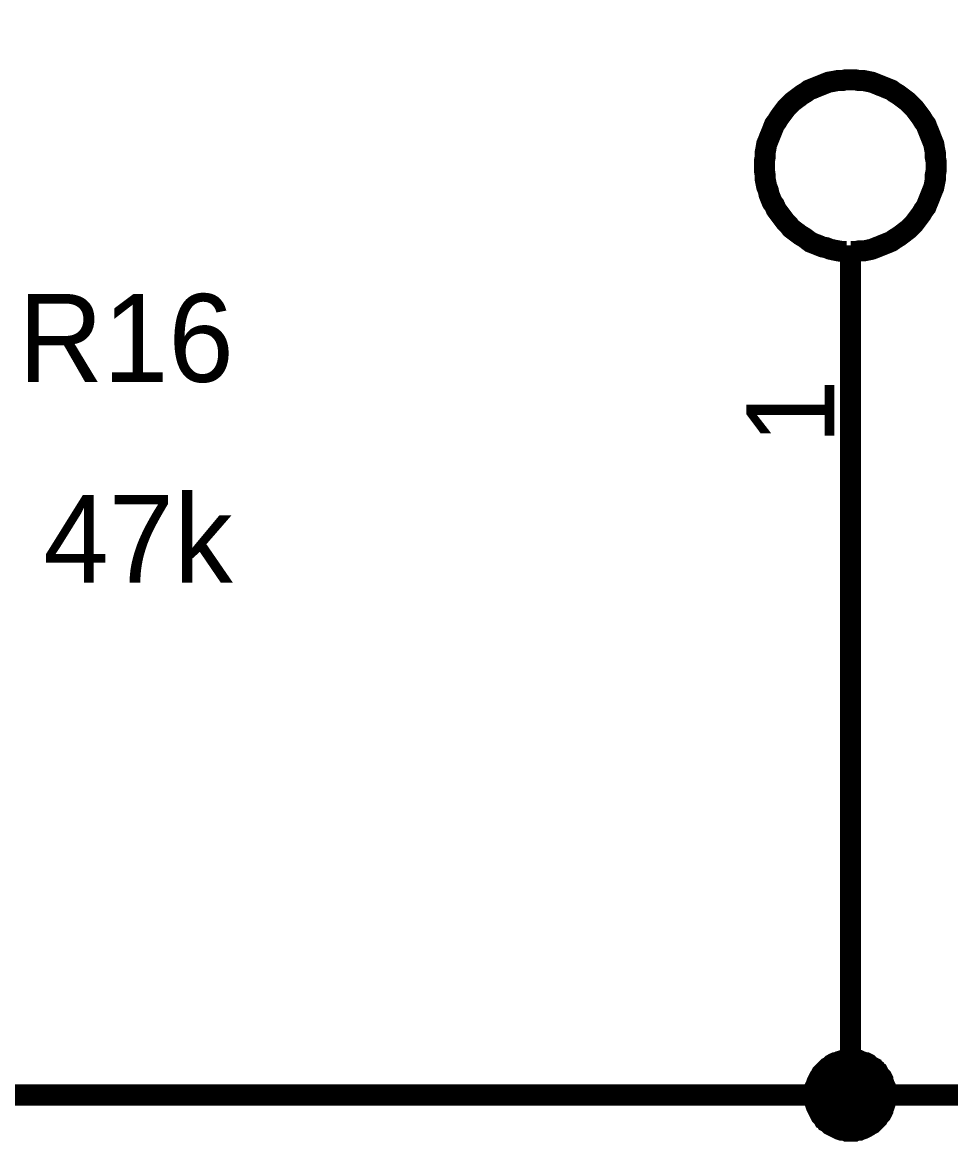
# Model space of a CAD drawing. Header units: millimetres. Extents: x 0 to 800, y 0 to 567.
# Drawn here: x 76.75 to 90.01, y 467.77 to 483.75 of the extents above; entities that cross this region are included whole.
import ezdxf

# ---------------------------------------------------------------- set-up
doc = ezdxf.new("R2010")
doc.units = ezdxf.units.MM
doc.layers.add('Sheet', color=255, linetype='Continuous')

msp = doc.modelspace()

# ---------------------------------------------------------------- linework, layer by layer
at = {"layer": 'Sheet'}
for points, const_width in [([(99.71, 511.151), (99.71, 511.039), (97.929, 511.039), (97.929, 468.437), (88.578, 468.437), (75.261, 468.437), (70.367, 468.437)], 0.3), ([(88.578, 482.929), (88.511, 482.929), (88.455, 482.917), (88.387, 482.917), (88.331, 482.906), (88.264, 482.895), (88.208, 482.873), (88.152, 482.85), (88.096, 482.828), (88.04, 482.805), (87.984, 482.783), (87.939, 482.749), (87.883, 482.716), (87.839, 482.682), (87.794, 482.649), (87.749, 482.615), (87.704, 482.57), (87.659, 482.525), (87.626, 482.481), (87.592, 482.436), (87.559, 482.391), (87.525, 482.335), (87.491, 482.29), (87.469, 482.234), (87.447, 482.178), (87.424, 482.122), (87.402, 482.066), (87.379, 482.01), (87.368, 481.943), (87.357, 481.887), (87.357, 481.82), (87.346, 481.764), (87.346, 481.697)], 0.3), ([(89.798, 481.697), (89.798, 481.764), (89.787, 481.82), (89.787, 481.887), (89.776, 481.943), (89.765, 482.01), (89.742, 482.066), (89.72, 482.122), (89.698, 482.178), (89.675, 482.234), (89.653, 482.29), (89.619, 482.335), (89.586, 482.391), (89.552, 482.436), (89.518, 482.481), (89.485, 482.525), (89.44, 482.57), (89.395, 482.615), (89.35, 482.649), (89.306, 482.682), (89.261, 482.716), (89.205, 482.749), (89.16, 482.783), (89.104, 482.805), (89.048, 482.828), (88.992, 482.85), (88.936, 482.873), (88.88, 482.895), (88.824, 482.906), (88.768, 482.917), (88.701, 482.917), (88.645, 482.929), (88.578, 482.929)], 0.3), ([(87.346, 481.697), (87.346, 481.641), (87.357, 481.573), (87.357, 481.517), (87.368, 481.461), (87.379, 481.405), (87.402, 481.349), (87.413, 481.293), (87.435, 481.237), (87.458, 481.181), (87.491, 481.137), (87.514, 481.081), (87.547, 481.036), (87.581, 480.991), (87.615, 480.946), (87.648, 480.902), (87.693, 480.857), (87.727, 480.812), (87.771, 480.778), (87.816, 480.745), (87.861, 480.711), (87.917, 480.678), (87.962, 480.644), (88.007, 480.61), (88.063, 480.588), (88.119, 480.566), (88.175, 480.543), (88.231, 480.532), (88.287, 480.51), (88.343, 480.498), (88.399, 480.487), (88.466, 480.476), (88.522, 480.476)], 0.3), ([(88.578, 480.476), (88.645, 480.476), (88.701, 480.487), (88.768, 480.487), (88.824, 480.498), (88.88, 480.51), (88.936, 480.532), (88.992, 480.554), (89.048, 480.577), (89.104, 480.599), (89.16, 480.622), (89.205, 480.655), (89.261, 480.689), (89.306, 480.722), (89.35, 480.756), (89.395, 480.79), (89.44, 480.834), (89.485, 480.879), (89.518, 480.924), (89.552, 480.969), (89.586, 481.014), (89.619, 481.07), (89.653, 481.114), (89.675, 481.17), (89.698, 481.226), (89.72, 481.282), (89.742, 481.338), (89.765, 481.394), (89.776, 481.45), (89.787, 481.506), (89.787, 481.573), (89.798, 481.629), (89.798, 481.697)], 0.3), ([(88.578, 480.566), (88.578, 477.06)], 0.3), ([(88.578, 477.06), (88.578, 468.437)], 0.3), ([(88.063, 468.437), (88.063, 468.459), (88.063, 468.493), (88.074, 468.515), (88.074, 468.537), (88.074, 468.56), (88.085, 468.582), (88.096, 468.616), (88.107, 468.638), (88.119, 468.661), (88.13, 468.683), (88.141, 468.694), (88.152, 468.717), (88.163, 468.739), (88.186, 468.761), (88.197, 468.773), (88.219, 468.795), (88.231, 468.806), (88.253, 468.829), (88.275, 468.84), (88.287, 468.851), (88.309, 468.873), (88.331, 468.885), (88.354, 468.896), (88.376, 468.896), (88.399, 468.907), (88.421, 468.918), (88.455, 468.929), (88.477, 468.929), (88.499, 468.929), (88.522, 468.941), (88.555, 468.941), (88.578, 468.941)], 0.3), ([(88.063, 468.437), (88.063, 468.459), (88.063, 468.493), (88.074, 468.515), (88.074, 468.537), (88.074, 468.56), (88.085, 468.582), (88.096, 468.616), (88.107, 468.638), (88.119, 468.661), (88.13, 468.683), (88.141, 468.694), (88.152, 468.717), (88.163, 468.739), (88.186, 468.761), (88.197, 468.773), (88.219, 468.795), (88.231, 468.806), (88.253, 468.829), (88.275, 468.84), (88.287, 468.851), (88.309, 468.873), (88.331, 468.885), (88.354, 468.896), (88.376, 468.896), (88.399, 468.907), (88.421, 468.918), (88.455, 468.929), (88.477, 468.929), (88.499, 468.929), (88.522, 468.941), (88.555, 468.941), (88.578, 468.941)], 0.3), ([(88.063, 468.437), (88.063, 468.459), (88.063, 468.493), (88.074, 468.515), (88.074, 468.537), (88.074, 468.56), (88.085, 468.582), (88.096, 468.616), (88.107, 468.638), (88.119, 468.661), (88.13, 468.683), (88.141, 468.694), (88.152, 468.717), (88.163, 468.739), (88.186, 468.761), (88.197, 468.773), (88.219, 468.795), (88.231, 468.806), (88.253, 468.829), (88.275, 468.84), (88.287, 468.851), (88.309, 468.873), (88.331, 468.885), (88.354, 468.896), (88.376, 468.896), (88.399, 468.907), (88.421, 468.918), (88.455, 468.929), (88.477, 468.929), (88.499, 468.929), (88.522, 468.941), (88.555, 468.941), (88.578, 468.941)], 0.3), ([(88.063, 468.437), (88.063, 468.459), (88.063, 468.493), (88.074, 468.515), (88.074, 468.537), (88.074, 468.56), (88.085, 468.582), (88.096, 468.616), (88.107, 468.638), (88.119, 468.661), (88.13, 468.683), (88.141, 468.694), (88.152, 468.717), (88.163, 468.739), (88.186, 468.761), (88.197, 468.773), (88.219, 468.795), (88.231, 468.806), (88.253, 468.829), (88.275, 468.84), (88.287, 468.851), (88.309, 468.873), (88.331, 468.885), (88.354, 468.896), (88.376, 468.896), (88.399, 468.907), (88.421, 468.918), (88.455, 468.929), (88.477, 468.929), (88.499, 468.929), (88.522, 468.941), (88.555, 468.941), (88.578, 468.941)], 0.3), ([(88.578, 468.941), (88.578, 468.941)], 0.3), ([(88.578, 468.941), (88.6, 468.941), (88.634, 468.941), (88.656, 468.929), (88.678, 468.929), (88.701, 468.929), (88.723, 468.918), (88.757, 468.907), (88.779, 468.896), (88.802, 468.896), (88.824, 468.885), (88.835, 468.873), (88.858, 468.851), (88.88, 468.84), (88.902, 468.829), (88.914, 468.806), (88.936, 468.795), (88.947, 468.773), (88.97, 468.761), (88.981, 468.739), (88.992, 468.717), (89.014, 468.694), (89.026, 468.683), (89.037, 468.661), (89.037, 468.638), (89.048, 468.616), (89.059, 468.582), (89.07, 468.56), (89.07, 468.537), (89.07, 468.515), (89.082, 468.493), (89.082, 468.459), (89.082, 468.437)], 0.3), ([(88.578, 468.941), (88.578, 468.941)], 0.3), ([(88.578, 468.941), (88.6, 468.941), (88.634, 468.941), (88.656, 468.929), (88.678, 468.929), (88.701, 468.929), (88.723, 468.918), (88.757, 468.907), (88.779, 468.896), (88.802, 468.896), (88.824, 468.885), (88.835, 468.873), (88.858, 468.851), (88.88, 468.84), (88.902, 468.829), (88.914, 468.806), (88.936, 468.795), (88.947, 468.773), (88.97, 468.761), (88.981, 468.739), (88.992, 468.717), (89.014, 468.694), (89.026, 468.683), (89.037, 468.661), (89.037, 468.638), (89.048, 468.616), (89.059, 468.582), (89.07, 468.56), (89.07, 468.537), (89.07, 468.515), (89.082, 468.493), (89.082, 468.459), (89.082, 468.437)], 0.3), ([(88.578, 468.941), (88.578, 468.941)], 0.3), ([(88.578, 468.941), (88.6, 468.941), (88.634, 468.941), (88.656, 468.929), (88.678, 468.929), (88.701, 468.929), (88.723, 468.918), (88.757, 468.907), (88.779, 468.896), (88.802, 468.896), (88.824, 468.885), (88.835, 468.873), (88.858, 468.851), (88.88, 468.84), (88.902, 468.829), (88.914, 468.806), (88.936, 468.795), (88.947, 468.773), (88.97, 468.761), (88.981, 468.739), (88.992, 468.717), (89.014, 468.694), (89.026, 468.683), (89.037, 468.661), (89.037, 468.638), (89.048, 468.616), (89.059, 468.582), (89.07, 468.56), (89.07, 468.537), (89.07, 468.515), (89.082, 468.493), (89.082, 468.459), (89.082, 468.437)], 0.3), ([(88.578, 468.941), (88.578, 468.941)], 0.3), ([(88.578, 468.941), (88.6, 468.941), (88.634, 468.941), (88.656, 468.929), (88.678, 468.929), (88.701, 468.929), (88.723, 468.918), (88.757, 468.907), (88.779, 468.896), (88.802, 468.896), (88.824, 468.885), (88.835, 468.873), (88.858, 468.851), (88.88, 468.84), (88.902, 468.829), (88.914, 468.806), (88.936, 468.795), (88.947, 468.773), (88.97, 468.761), (88.981, 468.739), (88.992, 468.717), (89.014, 468.694), (89.026, 468.683), (89.037, 468.661), (89.037, 468.638), (89.048, 468.616), (89.059, 468.582), (89.07, 468.56), (89.07, 468.537), (89.07, 468.515), (89.082, 468.493), (89.082, 468.459), (89.082, 468.437)], 0.3), ([(88.063, 468.437), (88.063, 468.459), (88.063, 468.493), (88.074, 468.515), (88.074, 468.537), (88.074, 468.56), (88.085, 468.582), (88.096, 468.616), (88.107, 468.638), (88.119, 468.661), (88.13, 468.683), (88.141, 468.694), (88.152, 468.717), (88.163, 468.739), (88.186, 468.761), (88.197, 468.773), (88.219, 468.795), (88.231, 468.806), (88.253, 468.829), (88.275, 468.84), (88.287, 468.851), (88.309, 468.873), (88.331, 468.885), (88.354, 468.896), (88.376, 468.896), (88.399, 468.907), (88.421, 468.918), (88.455, 468.929), (88.477, 468.929), (88.499, 468.929), (88.522, 468.941), (88.555, 468.941), (88.578, 468.941)], 0.0991), ([(88.063, 468.437), (88.063, 468.459), (88.063, 468.493), (88.074, 468.515), (88.074, 468.537), (88.074, 468.56), (88.085, 468.582), (88.096, 468.616), (88.107, 468.638), (88.119, 468.661), (88.13, 468.683), (88.141, 468.694), (88.152, 468.717), (88.163, 468.739), (88.186, 468.761), (88.197, 468.773), (88.219, 468.795), (88.231, 468.806), (88.253, 468.829), (88.275, 468.84), (88.287, 468.851), (88.309, 468.873), (88.331, 468.885), (88.354, 468.896), (88.376, 468.896), (88.399, 468.907), (88.421, 468.918), (88.455, 468.929), (88.477, 468.929), (88.499, 468.929), (88.522, 468.941), (88.555, 468.941), (88.578, 468.941)], 0.0991), ([(88.063, 468.437), (88.063, 468.459), (88.063, 468.493), (88.074, 468.515), (88.074, 468.537), (88.074, 468.56), (88.085, 468.582), (88.096, 468.616), (88.107, 468.638), (88.119, 468.661), (88.13, 468.683), (88.141, 468.694), (88.152, 468.717), (88.163, 468.739), (88.186, 468.761), (88.197, 468.773), (88.219, 468.795), (88.231, 468.806), (88.253, 468.829), (88.275, 468.84), (88.287, 468.851), (88.309, 468.873), (88.331, 468.885), (88.354, 468.896), (88.376, 468.896), (88.399, 468.907), (88.421, 468.918), (88.455, 468.929), (88.477, 468.929), (88.499, 468.929), (88.522, 468.941), (88.555, 468.941), (88.578, 468.941)], 0.0991), ([(88.063, 468.437), (88.063, 468.459), (88.063, 468.493), (88.074, 468.515), (88.074, 468.537), (88.074, 468.56), (88.085, 468.582), (88.096, 468.616), (88.107, 468.638), (88.119, 468.661), (88.13, 468.683), (88.141, 468.694), (88.152, 468.717), (88.163, 468.739), (88.186, 468.761), (88.197, 468.773), (88.219, 468.795), (88.231, 468.806), (88.253, 468.829), (88.275, 468.84), (88.287, 468.851), (88.309, 468.873), (88.331, 468.885), (88.354, 468.896), (88.376, 468.896), (88.399, 468.907), (88.421, 468.918), (88.455, 468.929), (88.477, 468.929), (88.499, 468.929), (88.522, 468.941), (88.555, 468.941), (88.578, 468.941)], 0.0991), ([(88.578, 468.941), (88.578, 468.941)], 0.0991), ([(88.578, 468.941), (88.6, 468.941), (88.634, 468.941), (88.656, 468.929), (88.678, 468.929), (88.701, 468.929), (88.723, 468.918), (88.757, 468.907), (88.779, 468.896), (88.802, 468.896), (88.824, 468.885), (88.835, 468.873), (88.858, 468.851), (88.88, 468.84), (88.902, 468.829), (88.914, 468.806), (88.936, 468.795), (88.947, 468.773), (88.97, 468.761), (88.981, 468.739), (88.992, 468.717), (89.014, 468.694), (89.026, 468.683), (89.037, 468.661), (89.037, 468.638), (89.048, 468.616), (89.059, 468.582), (89.07, 468.56), (89.07, 468.537), (89.07, 468.515), (89.082, 468.493), (89.082, 468.459), (89.082, 468.437)], 0.0991), ([(88.578, 468.941), (88.578, 468.941)], 0.0991), ([(88.578, 468.941), (88.6, 468.941), (88.634, 468.941), (88.656, 468.929), (88.678, 468.929), (88.701, 468.929), (88.723, 468.918), (88.757, 468.907), (88.779, 468.896), (88.802, 468.896), (88.824, 468.885), (88.835, 468.873), (88.858, 468.851), (88.88, 468.84), (88.902, 468.829), (88.914, 468.806), (88.936, 468.795), (88.947, 468.773), (88.97, 468.761), (88.981, 468.739), (88.992, 468.717), (89.014, 468.694), (89.026, 468.683), (89.037, 468.661), (89.037, 468.638), (89.048, 468.616), (89.059, 468.582), (89.07, 468.56), (89.07, 468.537), (89.07, 468.515), (89.082, 468.493), (89.082, 468.459), (89.082, 468.437)], 0.0991), ([(88.578, 468.941), (88.578, 468.941)], 0.0991), ([(88.578, 468.941), (88.6, 468.941), (88.634, 468.941), (88.656, 468.929), (88.678, 468.929), (88.701, 468.929), (88.723, 468.918), (88.757, 468.907), (88.779, 468.896), (88.802, 468.896), (88.824, 468.885), (88.835, 468.873), (88.858, 468.851), (88.88, 468.84), (88.902, 468.829), (88.914, 468.806), (88.936, 468.795), (88.947, 468.773), (88.97, 468.761), (88.981, 468.739), (88.992, 468.717), (89.014, 468.694), (89.026, 468.683), (89.037, 468.661), (89.037, 468.638), (89.048, 468.616), (89.059, 468.582), (89.07, 468.56), (89.07, 468.537), (89.07, 468.515), (89.082, 468.493), (89.082, 468.459), (89.082, 468.437)], 0.0991), ([(88.578, 468.941), (88.578, 468.941)], 0.0991), ([(88.578, 468.941), (88.6, 468.941), (88.634, 468.941), (88.656, 468.929), (88.678, 468.929), (88.701, 468.929), (88.723, 468.918), (88.757, 468.907), (88.779, 468.896), (88.802, 468.896), (88.824, 468.885), (88.835, 468.873), (88.858, 468.851), (88.88, 468.84), (88.902, 468.829), (88.914, 468.806), (88.936, 468.795), (88.947, 468.773), (88.97, 468.761), (88.981, 468.739), (88.992, 468.717), (89.014, 468.694), (89.026, 468.683), (89.037, 468.661), (89.037, 468.638), (89.048, 468.616), (89.059, 468.582), (89.07, 468.56), (89.07, 468.537), (89.07, 468.515), (89.082, 468.493), (89.082, 468.459), (89.082, 468.437)], 0.0991), ([(88.578, 467.921), (88.555, 467.921), (88.522, 467.921), (88.499, 467.933), (88.477, 467.933), (88.455, 467.933), (88.421, 467.944), (88.399, 467.955), (88.376, 467.966), (88.354, 467.977), (88.331, 467.989), (88.309, 468), (88.287, 468.011), (88.275, 468.022), (88.253, 468.045), (88.231, 468.056), (88.219, 468.078), (88.197, 468.089), (88.186, 468.112), (88.163, 468.134), (88.152, 468.145), (88.141, 468.168), (88.13, 468.19), (88.119, 468.213), (88.107, 468.235), (88.096, 468.257), (88.085, 468.28), (88.074, 468.313), (88.074, 468.336), (88.074, 468.358), (88.063, 468.381), (88.063, 468.414), (88.063, 468.437)], 0.3), ([(88.063, 468.437), (88.063, 468.437)], 0.3), ([(88.578, 467.921), (88.555, 467.921), (88.522, 467.921), (88.499, 467.933), (88.477, 467.933), (88.455, 467.933), (88.421, 467.944), (88.399, 467.955), (88.376, 467.966), (88.354, 467.977), (88.331, 467.989), (88.309, 468), (88.287, 468.011), (88.275, 468.022), (88.253, 468.045), (88.231, 468.056), (88.219, 468.078), (88.197, 468.089), (88.186, 468.112), (88.163, 468.134), (88.152, 468.145), (88.141, 468.168), (88.13, 468.19), (88.119, 468.213), (88.107, 468.235), (88.096, 468.257), (88.085, 468.28), (88.074, 468.313), (88.074, 468.336), (88.074, 468.358), (88.063, 468.381), (88.063, 468.414), (88.063, 468.437)], 0.3), ([(88.063, 468.437), (88.063, 468.437)], 0.3), ([(88.578, 467.921), (88.555, 467.921), (88.522, 467.921), (88.499, 467.933), (88.477, 467.933), (88.455, 467.933), (88.421, 467.944), (88.399, 467.955), (88.376, 467.966), (88.354, 467.977), (88.331, 467.989), (88.309, 468), (88.287, 468.011), (88.275, 468.022), (88.253, 468.045), (88.231, 468.056), (88.219, 468.078), (88.197, 468.089), (88.186, 468.112), (88.163, 468.134), (88.152, 468.145), (88.141, 468.168), (88.13, 468.19), (88.119, 468.213), (88.107, 468.235), (88.096, 468.257), (88.085, 468.28), (88.074, 468.313), (88.074, 468.336), (88.074, 468.358), (88.063, 468.381), (88.063, 468.414), (88.063, 468.437)], 0.3), ([(88.063, 468.437), (88.063, 468.437)], 0.3), ([(88.578, 467.921), (88.555, 467.921), (88.522, 467.921), (88.499, 467.933), (88.477, 467.933), (88.455, 467.933), (88.421, 467.944), (88.399, 467.955), (88.376, 467.966), (88.354, 467.977), (88.331, 467.989), (88.309, 468), (88.287, 468.011), (88.275, 468.022), (88.253, 468.045), (88.231, 468.056), (88.219, 468.078), (88.197, 468.089), (88.186, 468.112), (88.163, 468.134), (88.152, 468.145), (88.141, 468.168), (88.13, 468.19), (88.119, 468.213), (88.107, 468.235), (88.096, 468.257), (88.085, 468.28), (88.074, 468.313), (88.074, 468.336), (88.074, 468.358), (88.063, 468.381), (88.063, 468.414), (88.063, 468.437)], 0.3), ([(88.063, 468.437), (88.063, 468.437)], 0.3), ([(88.578, 467.921), (88.555, 467.921), (88.522, 467.921), (88.499, 467.933), (88.477, 467.933), (88.455, 467.933), (88.421, 467.944), (88.399, 467.955), (88.376, 467.966), (88.354, 467.977), (88.331, 467.989), (88.309, 468), (88.287, 468.011), (88.275, 468.022), (88.253, 468.045), (88.231, 468.056), (88.219, 468.078), (88.197, 468.089), (88.186, 468.112), (88.163, 468.134), (88.152, 468.145), (88.141, 468.168), (88.13, 468.19), (88.119, 468.213), (88.107, 468.235), (88.096, 468.257), (88.085, 468.28), (88.074, 468.313), (88.074, 468.336), (88.074, 468.358), (88.063, 468.381), (88.063, 468.414), (88.063, 468.437)], 0.0991), ([(88.063, 468.437), (88.063, 468.437)], 0.0991), ([(88.578, 467.921), (88.555, 467.921), (88.522, 467.921), (88.499, 467.933), (88.477, 467.933), (88.455, 467.933), (88.421, 467.944), (88.399, 467.955), (88.376, 467.966), (88.354, 467.977), (88.331, 467.989), (88.309, 468), (88.287, 468.011), (88.275, 468.022), (88.253, 468.045), (88.231, 468.056), (88.219, 468.078), (88.197, 468.089), (88.186, 468.112), (88.163, 468.134), (88.152, 468.145), (88.141, 468.168), (88.13, 468.19), (88.119, 468.213), (88.107, 468.235), (88.096, 468.257), (88.085, 468.28), (88.074, 468.313), (88.074, 468.336), (88.074, 468.358), (88.063, 468.381), (88.063, 468.414), (88.063, 468.437)], 0.0991), ([(88.063, 468.437), (88.063, 468.437)], 0.0991), ([(88.578, 467.921), (88.555, 467.921), (88.522, 467.921), (88.499, 467.933), (88.477, 467.933), (88.455, 467.933), (88.421, 467.944), (88.399, 467.955), (88.376, 467.966), (88.354, 467.977), (88.331, 467.989), (88.309, 468), (88.287, 468.011), (88.275, 468.022), (88.253, 468.045), (88.231, 468.056), (88.219, 468.078), (88.197, 468.089), (88.186, 468.112), (88.163, 468.134), (88.152, 468.145), (88.141, 468.168), (88.13, 468.19), (88.119, 468.213), (88.107, 468.235), (88.096, 468.257), (88.085, 468.28), (88.074, 468.313), (88.074, 468.336), (88.074, 468.358), (88.063, 468.381), (88.063, 468.414), (88.063, 468.437)], 0.0991), ([(88.063, 468.437), (88.063, 468.437)], 0.0991), ([(88.578, 467.921), (88.555, 467.921), (88.522, 467.921), (88.499, 467.933), (88.477, 467.933), (88.455, 467.933), (88.421, 467.944), (88.399, 467.955), (88.376, 467.966), (88.354, 467.977), (88.331, 467.989), (88.309, 468), (88.287, 468.011), (88.275, 468.022), (88.253, 468.045), (88.231, 468.056), (88.219, 468.078), (88.197, 468.089), (88.186, 468.112), (88.163, 468.134), (88.152, 468.145), (88.141, 468.168), (88.13, 468.19), (88.119, 468.213), (88.107, 468.235), (88.096, 468.257), (88.085, 468.28), (88.074, 468.313), (88.074, 468.336), (88.074, 468.358), (88.063, 468.381), (88.063, 468.414), (88.063, 468.437)], 0.0991), ([(88.063, 468.437), (88.063, 468.437)], 0.0991), ([(89.082, 468.437), (89.082, 468.414), (89.082, 468.381), (89.07, 468.358), (89.07, 468.336), (89.07, 468.313), (89.059, 468.28), (89.048, 468.257), (89.037, 468.235), (89.037, 468.213), (89.026, 468.19), (89.014, 468.168), (88.992, 468.145), (88.981, 468.134), (88.97, 468.112), (88.947, 468.089), (88.936, 468.078), (88.914, 468.056), (88.902, 468.045), (88.88, 468.022), (88.858, 468.011), (88.835, 468), (88.824, 467.989), (88.802, 467.977), (88.779, 467.966), (88.757, 467.955), (88.723, 467.944), (88.701, 467.933), (88.678, 467.933), (88.656, 467.933), (88.634, 467.921), (88.6, 467.921), (88.578, 467.921)], 0.3), ([(89.082, 468.437), (89.082, 468.414), (89.082, 468.381), (89.07, 468.358), (89.07, 468.336), (89.07, 468.313), (89.059, 468.28), (89.048, 468.257), (89.037, 468.235), (89.037, 468.213), (89.026, 468.19), (89.014, 468.168), (88.992, 468.145), (88.981, 468.134), (88.97, 468.112), (88.947, 468.089), (88.936, 468.078), (88.914, 468.056), (88.902, 468.045), (88.88, 468.022), (88.858, 468.011), (88.835, 468), (88.824, 467.989), (88.802, 467.977), (88.779, 467.966), (88.757, 467.955), (88.723, 467.944), (88.701, 467.933), (88.678, 467.933), (88.656, 467.933), (88.634, 467.921), (88.6, 467.921), (88.578, 467.921)], 0.3), ([(89.082, 468.437), (89.082, 468.414), (89.082, 468.381), (89.07, 468.358), (89.07, 468.336), (89.07, 468.313), (89.059, 468.28), (89.048, 468.257), (89.037, 468.235), (89.037, 468.213), (89.026, 468.19), (89.014, 468.168), (88.992, 468.145), (88.981, 468.134), (88.97, 468.112), (88.947, 468.089), (88.936, 468.078), (88.914, 468.056), (88.902, 468.045), (88.88, 468.022), (88.858, 468.011), (88.835, 468), (88.824, 467.989), (88.802, 467.977), (88.779, 467.966), (88.757, 467.955), (88.723, 467.944), (88.701, 467.933), (88.678, 467.933), (88.656, 467.933), (88.634, 467.921), (88.6, 467.921), (88.578, 467.921)], 0.3), ([(89.082, 468.437), (89.082, 468.414), (89.082, 468.381), (89.07, 468.358), (89.07, 468.336), (89.07, 468.313), (89.059, 468.28), (89.048, 468.257), (89.037, 468.235), (89.037, 468.213), (89.026, 468.19), (89.014, 468.168), (88.992, 468.145), (88.981, 468.134), (88.97, 468.112), (88.947, 468.089), (88.936, 468.078), (88.914, 468.056), (88.902, 468.045), (88.88, 468.022), (88.858, 468.011), (88.835, 468), (88.824, 467.989), (88.802, 467.977), (88.779, 467.966), (88.757, 467.955), (88.723, 467.944), (88.701, 467.933), (88.678, 467.933), (88.656, 467.933), (88.634, 467.921), (88.6, 467.921), (88.578, 467.921)], 0.3), ([(89.082, 468.437), (89.082, 468.414), (89.082, 468.381), (89.07, 468.358), (89.07, 468.336), (89.07, 468.313), (89.059, 468.28), (89.048, 468.257), (89.037, 468.235), (89.037, 468.213), (89.026, 468.19), (89.014, 468.168), (88.992, 468.145), (88.981, 468.134), (88.97, 468.112), (88.947, 468.089), (88.936, 468.078), (88.914, 468.056), (88.902, 468.045), (88.88, 468.022), (88.858, 468.011), (88.835, 468), (88.824, 467.989), (88.802, 467.977), (88.779, 467.966), (88.757, 467.955), (88.723, 467.944), (88.701, 467.933), (88.678, 467.933), (88.656, 467.933), (88.634, 467.921), (88.6, 467.921), (88.578, 467.921)], 0.0991), ([(89.082, 468.437), (89.082, 468.414), (89.082, 468.381), (89.07, 468.358), (89.07, 468.336), (89.07, 468.313), (89.059, 468.28), (89.048, 468.257), (89.037, 468.235), (89.037, 468.213), (89.026, 468.19), (89.014, 468.168), (88.992, 468.145), (88.981, 468.134), (88.97, 468.112), (88.947, 468.089), (88.936, 468.078), (88.914, 468.056), (88.902, 468.045), (88.88, 468.022), (88.858, 468.011), (88.835, 468), (88.824, 467.989), (88.802, 467.977), (88.779, 467.966), (88.757, 467.955), (88.723, 467.944), (88.701, 467.933), (88.678, 467.933), (88.656, 467.933), (88.634, 467.921), (88.6, 467.921), (88.578, 467.921)], 0.0991), ([(89.082, 468.437), (89.082, 468.414), (89.082, 468.381), (89.07, 468.358), (89.07, 468.336), (89.07, 468.313), (89.059, 468.28), (89.048, 468.257), (89.037, 468.235), (89.037, 468.213), (89.026, 468.19), (89.014, 468.168), (88.992, 468.145), (88.981, 468.134), (88.97, 468.112), (88.947, 468.089), (88.936, 468.078), (88.914, 468.056), (88.902, 468.045), (88.88, 468.022), (88.858, 468.011), (88.835, 468), (88.824, 467.989), (88.802, 467.977), (88.779, 467.966), (88.757, 467.955), (88.723, 467.944), (88.701, 467.933), (88.678, 467.933), (88.656, 467.933), (88.634, 467.921), (88.6, 467.921), (88.578, 467.921)], 0.0991), ([(89.082, 468.437), (89.082, 468.414), (89.082, 468.381), (89.07, 468.358), (89.07, 468.336), (89.07, 468.313), (89.059, 468.28), (89.048, 468.257), (89.037, 468.235), (89.037, 468.213), (89.026, 468.19), (89.014, 468.168), (88.992, 468.145), (88.981, 468.134), (88.97, 468.112), (88.947, 468.089), (88.936, 468.078), (88.914, 468.056), (88.902, 468.045), (88.88, 468.022), (88.858, 468.011), (88.835, 468), (88.824, 467.989), (88.802, 467.977), (88.779, 467.966), (88.757, 467.955), (88.723, 467.944), (88.701, 467.933), (88.678, 467.933), (88.656, 467.933), (88.634, 467.921), (88.6, 467.921), (88.578, 467.921)], 0.0991), ([(89.082, 468.437), (89.082, 468.437), (89.082, 468.437), (89.082, 468.437), (89.082, 468.437), (89.082, 468.437), (89.082, 468.437), (89.082, 468.437), (89.082, 468.437), (89.082, 468.437), (89.082, 468.437), (89.082, 468.437), (89.082, 468.437), (89.082, 468.437), (89.082, 468.437), (89.082, 468.437), (89.082, 468.437), (89.082, 468.437), (89.082, 468.437), (89.082, 468.437), (89.082, 468.437), (89.082, 468.437), (89.082, 468.437), (89.082, 468.437), (89.082, 468.437), (89.082, 468.437), (89.082, 468.437), (89.082, 468.437), (89.082, 468.437), (89.082, 468.437), (89.082, 468.437), (89.082, 468.437), (89.082, 468.437)], 0.3), ([(89.082, 468.437), (89.082, 468.437)], 0.3), ([(89.082, 468.437), (89.082, 468.437), (89.082, 468.437), (89.082, 468.437), (89.082, 468.437), (89.082, 468.437), (89.082, 468.437), (89.082, 468.437), (89.082, 468.437), (89.082, 468.437), (89.082, 468.437), (89.082, 468.437), (89.082, 468.437), (89.082, 468.437), (89.082, 468.437), (89.082, 468.437), (89.082, 468.437), (89.082, 468.437), (89.082, 468.437), (89.082, 468.437), (89.082, 468.437), (89.082, 468.437), (89.082, 468.437), (89.082, 468.437), (89.082, 468.437), (89.082, 468.437), (89.082, 468.437), (89.082, 468.437), (89.082, 468.437), (89.082, 468.437), (89.082, 468.437), (89.082, 468.437), (89.082, 468.437)], 0.3), ([(89.082, 468.437), (89.082, 468.437)], 0.3), ([(89.082, 468.437), (89.082, 468.437), (89.082, 468.437), (89.082, 468.437), (89.082, 468.437), (89.082, 468.437), (89.082, 468.437), (89.082, 468.437), (89.082, 468.437), (89.082, 468.437), (89.082, 468.437), (89.082, 468.437), (89.082, 468.437), (89.082, 468.437), (89.082, 468.437), (89.082, 468.437), (89.082, 468.437), (89.082, 468.437), (89.082, 468.437), (89.082, 468.437), (89.082, 468.437), (89.082, 468.437), (89.082, 468.437), (89.082, 468.437), (89.082, 468.437), (89.082, 468.437), (89.082, 468.437), (89.082, 468.437), (89.082, 468.437), (89.082, 468.437), (89.082, 468.437), (89.082, 468.437), (89.082, 468.437)], 0.3), ([(89.082, 468.437), (89.082, 468.437)], 0.3), ([(89.082, 468.437), (89.082, 468.437), (89.082, 468.437), (89.082, 468.437), (89.082, 468.437), (89.082, 468.437), (89.082, 468.437), (89.082, 468.437), (89.082, 468.437), (89.082, 468.437), (89.082, 468.437), (89.082, 468.437), (89.082, 468.437), (89.082, 468.437), (89.082, 468.437), (89.082, 468.437), (89.082, 468.437), (89.082, 468.437), (89.082, 468.437), (89.082, 468.437), (89.082, 468.437), (89.082, 468.437), (89.082, 468.437), (89.082, 468.437), (89.082, 468.437), (89.082, 468.437), (89.082, 468.437), (89.082, 468.437), (89.082, 468.437), (89.082, 468.437), (89.082, 468.437), (89.082, 468.437), (89.082, 468.437)], 0.3), ([(89.082, 468.437), (89.082, 468.437)], 0.3), ([(89.082, 468.437), (89.082, 468.437), (89.082, 468.437), (89.082, 468.437), (89.082, 468.437), (89.082, 468.437), (89.082, 468.437), (89.082, 468.437), (89.082, 468.437), (89.082, 468.437), (89.082, 468.437), (89.082, 468.437), (89.082, 468.437), (89.082, 468.437), (89.082, 468.437), (89.082, 468.437), (89.082, 468.437), (89.082, 468.437), (89.082, 468.437), (89.082, 468.437), (89.082, 468.437), (89.082, 468.437), (89.082, 468.437), (89.082, 468.437), (89.082, 468.437), (89.082, 468.437), (89.082, 468.437), (89.082, 468.437), (89.082, 468.437), (89.082, 468.437), (89.082, 468.437), (89.082, 468.437), (89.082, 468.437)], 0.0991), ([(89.082, 468.437), (89.082, 468.437)], 0.0991), ([(89.082, 468.437), (89.082, 468.437), (89.082, 468.437), (89.082, 468.437), (89.082, 468.437), (89.082, 468.437), (89.082, 468.437), (89.082, 468.437), (89.082, 468.437), (89.082, 468.437), (89.082, 468.437), (89.082, 468.437), (89.082, 468.437), (89.082, 468.437), (89.082, 468.437), (89.082, 468.437), (89.082, 468.437), (89.082, 468.437), (89.082, 468.437), (89.082, 468.437), (89.082, 468.437), (89.082, 468.437), (89.082, 468.437), (89.082, 468.437), (89.082, 468.437), (89.082, 468.437), (89.082, 468.437), (89.082, 468.437), (89.082, 468.437), (89.082, 468.437), (89.082, 468.437), (89.082, 468.437), (89.082, 468.437)], 0.0991), ([(89.082, 468.437), (89.082, 468.437)], 0.0991), ([(89.082, 468.437), (89.082, 468.437), (89.082, 468.437), (89.082, 468.437), (89.082, 468.437), (89.082, 468.437), (89.082, 468.437), (89.082, 468.437), (89.082, 468.437), (89.082, 468.437), (89.082, 468.437), (89.082, 468.437), (89.082, 468.437), (89.082, 468.437), (89.082, 468.437), (89.082, 468.437), (89.082, 468.437), (89.082, 468.437), (89.082, 468.437), (89.082, 468.437), (89.082, 468.437), (89.082, 468.437), (89.082, 468.437), (89.082, 468.437), (89.082, 468.437), (89.082, 468.437), (89.082, 468.437), (89.082, 468.437), (89.082, 468.437), (89.082, 468.437), (89.082, 468.437), (89.082, 468.437), (89.082, 468.437)], 0.0991), ([(89.082, 468.437), (89.082, 468.437)], 0.0991), ([(89.082, 468.437), (89.082, 468.437), (89.082, 468.437), (89.082, 468.437), (89.082, 468.437), (89.082, 468.437), (89.082, 468.437), (89.082, 468.437), (89.082, 468.437), (89.082, 468.437), (89.082, 468.437), (89.082, 468.437), (89.082, 468.437), (89.082, 468.437), (89.082, 468.437), (89.082, 468.437), (89.082, 468.437), (89.082, 468.437), (89.082, 468.437), (89.082, 468.437), (89.082, 468.437), (89.082, 468.437), (89.082, 468.437), (89.082, 468.437), (89.082, 468.437), (89.082, 468.437), (89.082, 468.437), (89.082, 468.437), (89.082, 468.437), (89.082, 468.437), (89.082, 468.437), (89.082, 468.437), (89.082, 468.437)], 0.0991), ([(89.082, 468.437), (89.082, 468.437)], 0.0991)]:
    msp.add_lwpolyline(points, dxfattribs=dict(at, const_width=const_width))
at = {"layer": 'Sheet', "const_width": 0.508}
msp.add_lwpolyline([(88.316, 468.442, 1), (88.824, 468.442, 1)], format="xyb", close=True, dxfattribs=at)

# ---------------------------------------------------------------- texts
at = {"layer": 'Sheet'}
for s, p in [('R16', (76.695, 478.617)), ('47k', (77.053, 475.75))]:
    msp.add_text(s, height=1.2543, dxfattribs=at).set_placement(p)
msp.add_text('1', height=1.254, rotation=90, dxfattribs=at).set_placement((88.343, 477.721))

doc.saveas('drawing.dxf')
